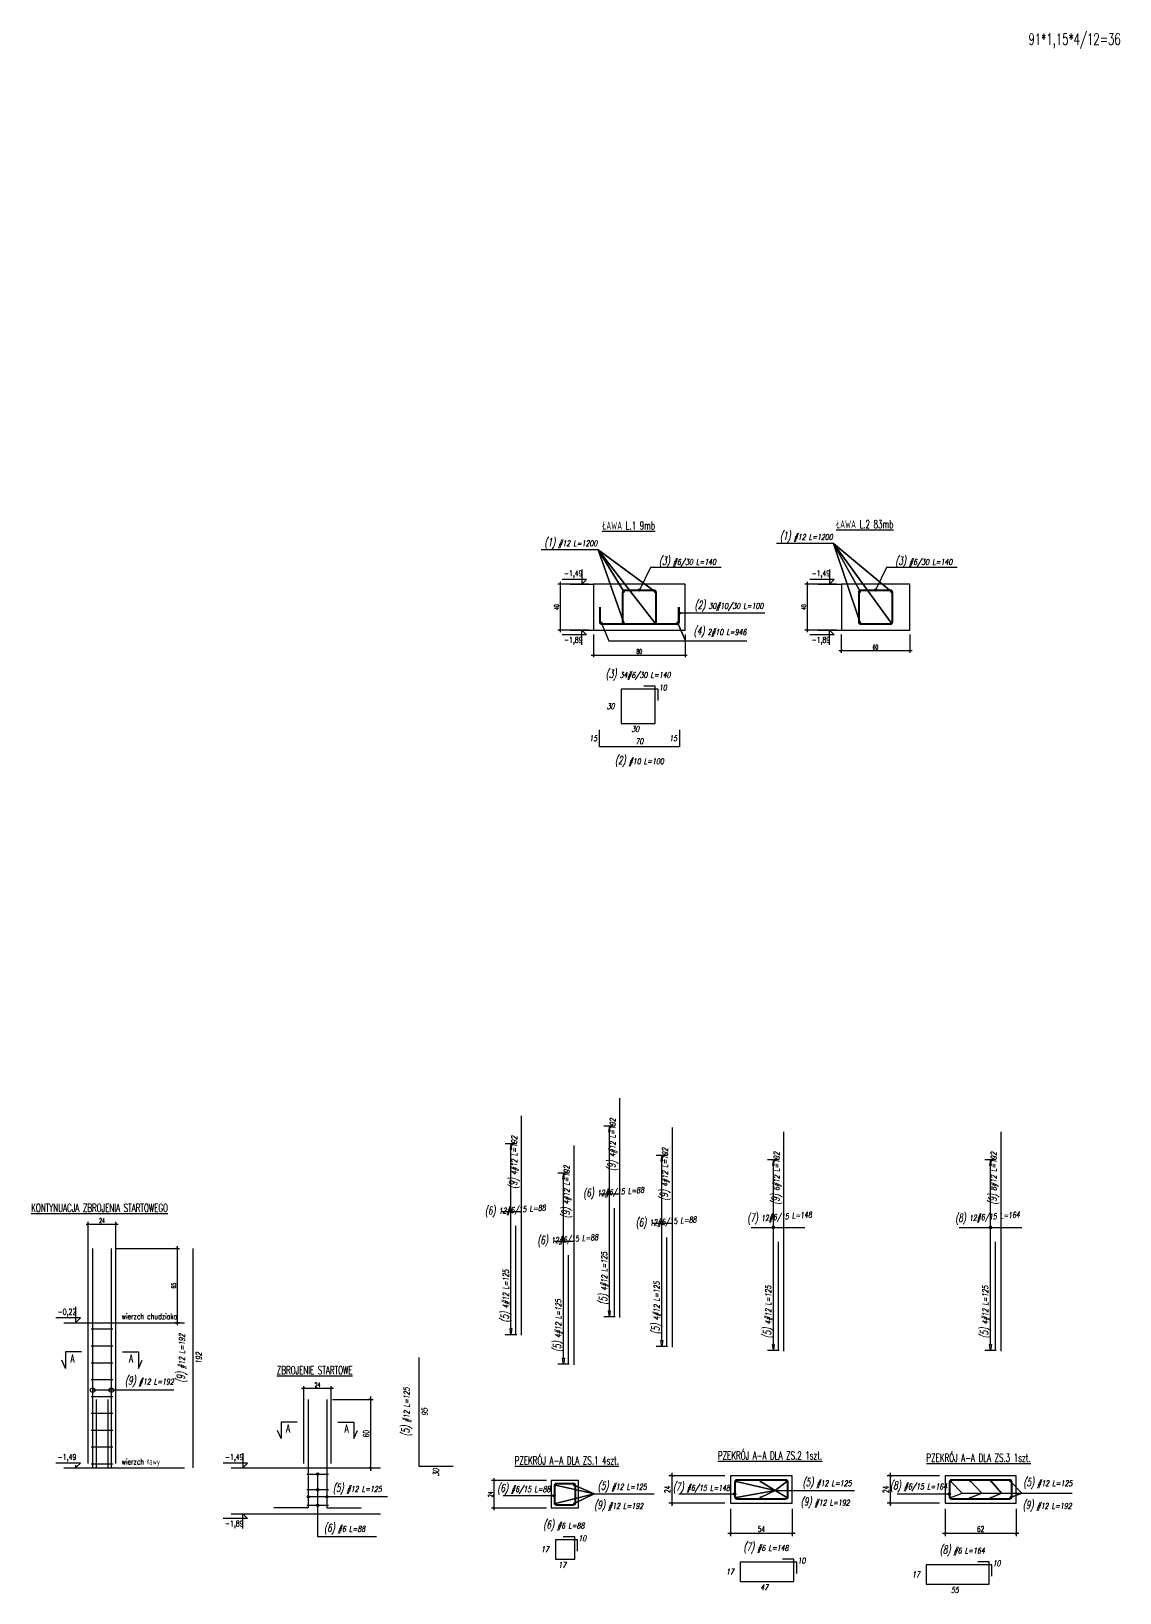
# Model space of a CAD drawing. Header units: millimetres. Extents: x 33705 to 37982, y -57970 to -55130.
# Drawn here: x 33705 to 34658, y -56496 to -55130 of the extents above; entities that cross this region are included whole.
import ezdxf
from ezdxf.enums import TextEntityAlignment as Align

# ---------------------------------------------------------------- set-up
doc = ezdxf.new("R2010")
doc.units = ezdxf.units.MM
doc.header["$LTSCALE"] = 50
doc.layers.get('Defpoints').update_dxf_attribs({"color": 251})
doc.layers.add('__NIEDRUK__', color=54, linetype='Continuous', plot=False)
for name, color, linetype in [('K-CIENKIE', 8, 'Continuous'), ('K-HATCHpręt', 105, 'Continuous'), ('K-ODNOSNIK', 8, 'Continuous'), ('K-SCIANY', 2, 'Continuous'), ('K-TEXT 2.8mm', 101, 'Continuous'), ('K-TEXT 2mm', 254, 'Continuous'), ('K-WYMIARY', 1, 'Continuous'), ('K-ZBROJ_06', 101, 'Continuous'), ('K-ZBROJ_08', 121, 'Continuous'), ('K-ZBROJ_10', 141, 'Continuous'), ('K-ZBROJ_12', 161, 'Continuous'), ('ZBROJA_NIEZLICZAC', 255, 'Continuous'), ('ZBROJA_PRET', 161, 'Continuous'), ('ZBROJA_RZUTPR', 141, 'Continuous'), ('ZBROJA_RZUTPR1', 255, 'Continuous'), ('ZBROJA_ZASIEG', 253, 'Continuous'), ('ZBROJA_ZLICZAC', 125, 'Continuous')]:
    doc.layers.add(name, color=color, linetype=linetype)
doc.styles.add('STYL_ZBROJA', font='romanszb.shx', dxfattribs={"width": 0.65, "oblique": 12})
doc.styles.add('text 2.8mm', font='romans.shx', dxfattribs={"width": 0.65})
doc.styles.add('text 2mm', font='romans.shx', dxfattribs={"width": 0.65})
doc.styles.add('WYM1', font='romanszb.shx', dxfattribs={"width": 0.6})
doc.dimstyles.new('CM100', dxfattribs={"dimscale": 5, "dimtxt": 2, "dimasz": 1, "dimexe": 1, "dimexo": 2, "dimgap": 0.5, "dimtad": 1, "dimrnd": 0.5, "dimdsep": 46, "dimtxsty": 'WYM1', "dimblk": 'OBLIQUE', "dimcen": 0, "dimdle": 1, "dimclrd": 253, "dimclre": 251, "dimclrt": 30, "dimadec": 0, "dimazin": 0, "dimtfac": 1, "dimtix": 1, "dimtmove": 0, "dimatfit": 0, "dimfxl": 1, "dimtfillclr": 256, "dimtolj": 1, "dimarcsym": 0})

# ---------------------------------------------------------------- blocks, each defined once
blk = doc.blocks.new('A$C392df230')
h = blk.add_hatch()
h.set_pattern_fill('ANGLE', color=256, scale=0.025)
h.set_pattern_definition([(360, (-2880.4701, 5517.13781), (-5e-64, 0.174625), [0.127, -0.047625]), (90, (-2880.4701, 5517.13781), (-0.174625, 1e-17), [0.127, -0.047625])])
h.paths.add_polyline_path([(0.5, 0, 1), (-0.5, 0, 1)])
blk.add_circle((0, 0), 0.5)
blk = doc.blocks.new('_ArchTick')
at = {"color": 0, "linetype": 'ByBlock', "const_width": 0.15}
blk.add_lwpolyline([(-0.5, -0.5), (0.5, 0.5)], dxfattribs=at)
blk = doc.blocks.new('*D74')
at = {"layer": 'Defpoints', "color": 0, "transparency": 16777216}
for p in [(34197.6, -55653.7), (34277.6, -55653.7), (34277.6, -55675.6)]:
    blk.add_point(p, dxfattribs=at)
at = {"layer": 'K-WYMIARY', "color": 251, "lineweight": -2, "transparency": 16777216}
for p, q in [((34197.6, -55657.7), (34197.6, -55677.6)), ((34277.6, -55657.7), (34277.6, -55677.6))]:
    blk.add_line(p, q, dxfattribs=at)
at = {"layer": 'K-WYMIARY', "color": 253, "lineweight": -2, "transparency": 16777216}
blk.add_line((34195.6, -55675.6), (34279.6, -55675.6), dxfattribs=at)
at = {"layer": 'K-WYMIARY', "color": 253, "lineweight": -2, "transparency": 16777216, "xscale": 2, "yscale": 2, "zscale": 2, "rotation": 180}
blk.add_blockref('_ArchTick', (34197.6, -55675.6), dxfattribs=at)
at = {"layer": 'K-WYMIARY', "color": 253, "lineweight": -2, "transparency": 16777216, "xscale": 2, "yscale": 2, "zscale": 2}
blk.add_blockref('_ArchTick', (34277.6, -55675.6), dxfattribs=at)
at = {"layer": 'K-WYMIARY', "color": 30, "transparency": 16777216, "insert": (34237.6, -55672.6), "char_height": 4, "attachment_point": 5, "style": 'WYM1'}
blk.add_mtext('\\A1;80', dxfattribs=at)
blk = doc.blocks.new('*D75')
at = {"layer": 'Defpoints', "color": 0, "transparency": 16777216}
for p in [(34197.6, -55613.7), (34168.2, -55653.7), (34197.6, -55653.7)]:
    blk.add_point(p, dxfattribs=at)
at = {"layer": 'K-WYMIARY', "color": 251, "lineweight": -2, "transparency": 16777216}
for p, q in [((34193.6, -55613.7), (34166.2, -55613.7)), ((34193.6, -55653.7), (34166.2, -55653.7))]:
    blk.add_line(p, q, dxfattribs=at)
at = {"layer": 'K-WYMIARY', "color": 253, "lineweight": -2, "transparency": 16777216}
blk.add_line((34168.2, -55611.7), (34168.2, -55655.7), dxfattribs=at)
at = {"layer": 'K-WYMIARY', "color": 253, "lineweight": -2, "transparency": 16777216, "xscale": 2, "yscale": 2, "zscale": 2}
for p, rotation in [((34168.2, -55613.7), 90), ((34168.2, -55653.7), 270)]:
    blk.add_blockref('_ArchTick', p, dxfattribs=dict(at, rotation=rotation))
at = {"layer": 'K-WYMIARY', "color": 30, "transparency": 16777216, "insert": (34165.2, -55633.7), "char_height": 4, "attachment_point": 5, "rotation": 90, "style": 'WYM1'}
blk.add_mtext('\\A1;40', dxfattribs=at)
blk = doc.blocks.new('*D76')
at = {"layer": 'Defpoints', "color": 0, "transparency": 16777216}
for p in [(34414.4, -55653.7), (34474.4, -55653.7), (34474.4, -55671.7)]:
    blk.add_point(p, dxfattribs=at)
at = {"layer": 'K-WYMIARY', "color": 251, "lineweight": -2, "transparency": 16777216}
for p, q in [((34414.4, -55657.7), (34414.4, -55673.7)), ((34474.4, -55657.7), (34474.4, -55673.7))]:
    blk.add_line(p, q, dxfattribs=at)
at = {"layer": 'K-WYMIARY', "color": 253, "lineweight": -2, "transparency": 16777216}
blk.add_line((34412.4, -55671.7), (34476.4, -55671.7), dxfattribs=at)
at = {"layer": 'K-WYMIARY', "color": 253, "lineweight": -2, "transparency": 16777216, "xscale": 2, "yscale": 2, "zscale": 2, "rotation": 180}
blk.add_blockref('_ArchTick', (34414.4, -55671.7), dxfattribs=at)
at = {"layer": 'K-WYMIARY', "color": 253, "lineweight": -2, "transparency": 16777216, "xscale": 2, "yscale": 2, "zscale": 2}
blk.add_blockref('_ArchTick', (34474.4, -55671.7), dxfattribs=at)
at = {"layer": 'K-WYMIARY', "color": 30, "transparency": 16777216, "insert": (34444.4, -55668.7), "char_height": 4, "attachment_point": 5, "style": 'WYM1'}
blk.add_mtext('\\A1;60', dxfattribs=at)
blk = doc.blocks.new('*D77')
at = {"layer": 'Defpoints', "color": 0, "transparency": 16777216}
for p in [(34414.4, -55613.7), (34384.5, -55653.7), (34414.4, -55653.7)]:
    blk.add_point(p, dxfattribs=at)
at = {"layer": 'K-WYMIARY', "color": 251, "lineweight": -2, "transparency": 16777216}
for p, q in [((34410.4, -55613.7), (34382.5, -55613.7)), ((34410.4, -55653.7), (34382.5, -55653.7))]:
    blk.add_line(p, q, dxfattribs=at)
at = {"layer": 'K-WYMIARY', "color": 253, "lineweight": -2, "transparency": 16777216}
blk.add_line((34384.5, -55611.7), (34384.5, -55655.7), dxfattribs=at)
at = {"layer": 'K-WYMIARY', "color": 253, "lineweight": -2, "transparency": 16777216, "xscale": 2, "yscale": 2, "zscale": 2}
for p, rotation in [((34384.5, -55613.7), 90), ((34384.5, -55653.7), 270)]:
    blk.add_blockref('_ArchTick', p, dxfattribs=dict(at, rotation=rotation))
at = {"layer": 'K-WYMIARY', "color": 30, "transparency": 16777216, "insert": (34381.5, -55633.7), "char_height": 4, "attachment_point": 5, "rotation": 90, "style": 'WYM1'}
blk.add_mtext('\\A1;40', dxfattribs=at)
blk = doc.blocks.new('*D79')
at = {"layer": 'Defpoints', "color": 0, "transparency": 16777216}
for p in [(34317.5, -56417.4), (34371.5, -56417.4), (34317.5, -56443.9)]:
    blk.add_point(p, dxfattribs=at)
at = {"layer": 'K-WYMIARY', "color": 251, "lineweight": -2, "transparency": 16777216}
for p, q in [((34317.5, -56422.4), (34317.5, -56446.4)), ((34371.5, -56422.4), (34371.5, -56446.4))]:
    blk.add_line(p, q, dxfattribs=at)
at = {"layer": 'K-WYMIARY', "color": 253, "lineweight": -2, "transparency": 16777216}
blk.add_line((34374, -56443.9), (34315, -56443.9), dxfattribs=at)
at = {"layer": 'K-WYMIARY', "color": 253, "lineweight": -2, "transparency": 16777216, "xscale": 2.5, "yscale": 2.5, "zscale": 2.5, "rotation": 180}
blk.add_blockref('_ArchTick', (34317.5, -56443.9), dxfattribs=at)
at = {"layer": 'K-WYMIARY', "color": 253, "lineweight": -2, "transparency": 16777216, "xscale": 2.5, "yscale": 2.5, "zscale": 2.5}
blk.add_blockref('_ArchTick', (34371.5, -56443.9), dxfattribs=at)
at = {"layer": 'K-WYMIARY', "color": 30, "transparency": 16777216, "insert": (34344.5, -56440.1), "char_height": 5, "attachment_point": 5, "style": 'WYM1'}
blk.add_mtext('\\A1;54', dxfattribs=at)
blk = doc.blocks.new('*D80')
at = {"layer": 'Defpoints', "color": 0, "transparency": 16777216}
for p in [(34317.5, -56393.4), (34266, -56417.4), (34317.5, -56417.4)]:
    blk.add_point(p, dxfattribs=at)
at = {"layer": 'K-WYMIARY', "color": 251, "lineweight": -2, "transparency": 16777216}
for p, q in [((34312.5, -56393.4), (34263.5, -56393.4)), ((34312.5, -56417.4), (34263.5, -56417.4))]:
    blk.add_line(p, q, dxfattribs=at)
at = {"layer": 'K-WYMIARY', "color": 253, "lineweight": -2, "transparency": 16777216}
blk.add_line((34266, -56390.9), (34266, -56419.9), dxfattribs=at)
at = {"layer": 'K-WYMIARY', "color": 253, "lineweight": -2, "transparency": 16777216, "xscale": 2.5, "yscale": 2.5, "zscale": 2.5}
for p, rotation in [((34266, -56393.4), 90), ((34266, -56417.4), 270)]:
    blk.add_blockref('_ArchTick', p, dxfattribs=dict(at, rotation=rotation))
at = {"layer": 'K-WYMIARY', "color": 30, "transparency": 16777216, "insert": (34262.2, -56405.4), "char_height": 5, "attachment_point": 5, "rotation": 90, "style": 'WYM1'}
blk.add_mtext('\\A1;24', dxfattribs=at)
blk = doc.blocks.new('*D81')
at = {"layer": 'Defpoints', "color": 0, "transparency": 16777216}
for p in [(33964.1, -56326.7), (34002.2, -56386.7), (34011, -56386.7)]:
    blk.add_point(p, dxfattribs=at)
at = {"layer": 'K-WYMIARY', "color": 251, "lineweight": -2, "transparency": 16777216}
for p, q in [((33969.1, -56326.7), (34004.7, -56326.7)), ((34006, -56386.7), (33999.7, -56386.7))]:
    blk.add_line(p, q, dxfattribs=at)
at = {"layer": 'K-WYMIARY', "color": 253, "lineweight": -2, "transparency": 16777216}
blk.add_line((34002.2, -56324.2), (34002.2, -56389.2), dxfattribs=at)
at = {"layer": 'K-WYMIARY', "color": 253, "lineweight": -2, "transparency": 16777216, "xscale": 2.5, "yscale": 2.5, "zscale": 2.5}
for p, rotation in [((34002.2, -56326.7), 90), ((34002.2, -56386.7), 270)]:
    blk.add_blockref('_ArchTick', p, dxfattribs=dict(at, rotation=rotation))
at = {"layer": 'K-WYMIARY', "color": 30, "transparency": 16777216, "insert": (33998.5, -56356.7), "char_height": 5, "attachment_point": 5, "rotation": 90, "style": 'WYM1'}
blk.add_mtext('\\A1;60', dxfattribs=at)
blk = doc.blocks.new('*D82')
at = {"layer": 'Defpoints', "color": 0, "transparency": 16777216}
for p in [(33967.9, -56317), (33943.9, -56386.7), (33967.9, -56386.7)]:
    blk.add_point(p, dxfattribs=at)
at = {"layer": 'K-WYMIARY', "color": 253, "lineweight": -2, "transparency": 16777216}
blk.add_line((33941.9, -56317), (33969.9, -56317), dxfattribs=at)
at = {"layer": 'K-WYMIARY', "color": 251, "lineweight": -2, "transparency": 16777216}
for p, q in [((33943.9, -56382.7), (33943.9, -56315)), ((33967.9, -56382.7), (33967.9, -56315))]:
    blk.add_line(p, q, dxfattribs=at)
at = {"layer": 'K-WYMIARY', "color": 253, "lineweight": -2, "transparency": 16777216, "xscale": 2, "yscale": 2, "zscale": 2, "rotation": 180}
blk.add_blockref('_ArchTick', (33943.9, -56317), dxfattribs=at)
at = {"layer": 'K-WYMIARY', "color": 253, "lineweight": -2, "transparency": 16777216, "xscale": 2, "yscale": 2, "zscale": 2}
blk.add_blockref('_ArchTick', (33967.9, -56317), dxfattribs=at)
at = {"layer": 'K-WYMIARY', "color": 30, "transparency": 16777216, "insert": (33955.9, -56314), "char_height": 4, "attachment_point": 5, "style": 'WYM1'}
blk.add_mtext('\\A1;24', dxfattribs=at)
blk = doc.blocks.new('*D83')
at = {"layer": 'Defpoints', "color": 0, "transparency": 16777216}
for p in [(34505.4, -56417.4), (34567.4, -56417.4), (34505.4, -56443.9)]:
    blk.add_point(p, dxfattribs=at)
at = {"layer": 'K-WYMIARY', "color": 251, "lineweight": -2, "transparency": 16777216}
for p, q in [((34505.4, -56422.4), (34505.4, -56446.4)), ((34567.4, -56422.4), (34567.4, -56446.4))]:
    blk.add_line(p, q, dxfattribs=at)
at = {"layer": 'K-WYMIARY', "color": 253, "lineweight": -2, "transparency": 16777216}
blk.add_line((34569.9, -56443.9), (34502.9, -56443.9), dxfattribs=at)
at = {"layer": 'K-WYMIARY', "color": 253, "lineweight": -2, "transparency": 16777216, "xscale": 2.5, "yscale": 2.5, "zscale": 2.5, "rotation": 180}
blk.add_blockref('_ArchTick', (34505.4, -56443.9), dxfattribs=at)
at = {"layer": 'K-WYMIARY', "color": 253, "lineweight": -2, "transparency": 16777216, "xscale": 2.5, "yscale": 2.5, "zscale": 2.5}
blk.add_blockref('_ArchTick', (34567.4, -56443.9), dxfattribs=at)
at = {"layer": 'K-WYMIARY', "color": 30, "transparency": 16777216, "insert": (34536.4, -56440.1), "char_height": 5, "attachment_point": 5, "style": 'WYM1'}
blk.add_mtext('\\A1;62', dxfattribs=at)
blk = doc.blocks.new('*D84')
at = {"layer": 'Defpoints', "color": 0, "transparency": 16777216}
for p in [(34505.4, -56393.4), (34457.2, -56417.4), (34505.4, -56417.4)]:
    blk.add_point(p, dxfattribs=at)
at = {"layer": 'K-WYMIARY', "color": 251, "lineweight": -2, "transparency": 16777216}
for p, q in [((34500.4, -56393.4), (34454.7, -56393.4)), ((34500.4, -56417.4), (34454.7, -56417.4))]:
    blk.add_line(p, q, dxfattribs=at)
at = {"layer": 'K-WYMIARY', "color": 253, "lineweight": -2, "transparency": 16777216}
blk.add_line((34457.2, -56390.9), (34457.2, -56419.9), dxfattribs=at)
at = {"layer": 'K-WYMIARY', "color": 253, "lineweight": -2, "transparency": 16777216, "xscale": 2.5, "yscale": 2.5, "zscale": 2.5}
for p, rotation in [((34457.2, -56393.4), 90), ((34457.2, -56417.4), 270)]:
    blk.add_blockref('_ArchTick', p, dxfattribs=dict(at, rotation=rotation))
at = {"layer": 'K-WYMIARY', "color": 30, "transparency": 16777216, "insert": (34453.4, -56405.4), "char_height": 5, "attachment_point": 5, "rotation": 90, "style": 'WYM1'}
blk.add_mtext('\\A1;24', dxfattribs=at)
blk = doc.blocks.new('*D85')
at = {"layer": 'Defpoints', "color": 0, "transparency": 16777216}
for p in [(34160.4, -56397.7), (34110.3, -56421.7), (34160.4, -56421.7)]:
    blk.add_point(p, dxfattribs=at)
at = {"layer": 'K-WYMIARY', "color": 253, "lineweight": -2, "transparency": 16777216}
blk.add_line((34110.3, -56395.7), (34110.3, -56423.7), dxfattribs=at)
at = {"layer": 'K-WYMIARY', "color": 251, "lineweight": -2, "transparency": 16777216}
for p, q in [((34156.4, -56397.7), (34108.3, -56397.7)), ((34156.4, -56421.7), (34108.3, -56421.7))]:
    blk.add_line(p, q, dxfattribs=at)
at = {"layer": 'K-WYMIARY', "color": 253, "lineweight": -2, "transparency": 16777216, "xscale": 2, "yscale": 2, "zscale": 2}
for p, rotation in [((34110.3, -56397.7), 90), ((34110.3, -56421.7), 270)]:
    blk.add_blockref('_ArchTick', p, dxfattribs=dict(at, rotation=rotation))
at = {"layer": 'K-WYMIARY', "color": 30, "transparency": 16777216, "insert": (34107.3, -56409.7), "char_height": 4, "attachment_point": 5, "rotation": 90, "style": 'WYM1'}
blk.add_mtext('\\A1;24', dxfattribs=at)
blk = doc.blocks.new('*D88')
at = {"layer": 'Defpoints', "color": 0, "transparency": 16777216}
for p in [(33779.3, -56173.3), (33755.3, -56386.7), (33779.3, -56386.7)]:
    blk.add_point(p, dxfattribs=at)
at = {"layer": 'K-WYMIARY', "color": 253, "lineweight": -2, "transparency": 16777216}
blk.add_line((33753.3, -56173.3), (33781.3, -56173.3), dxfattribs=at)
at = {"layer": 'K-WYMIARY', "color": 251, "lineweight": -2, "transparency": 16777216}
for p, q in [((33755.3, -56382.7), (33755.3, -56171.3)), ((33779.3, -56382.7), (33779.3, -56171.3))]:
    blk.add_line(p, q, dxfattribs=at)
at = {"layer": 'K-WYMIARY', "color": 253, "lineweight": -2, "transparency": 16777216, "xscale": 2, "yscale": 2, "zscale": 2, "rotation": 180}
blk.add_blockref('_ArchTick', (33755.3, -56173.3), dxfattribs=at)
at = {"layer": 'K-WYMIARY', "color": 253, "lineweight": -2, "transparency": 16777216, "xscale": 2, "yscale": 2, "zscale": 2}
blk.add_blockref('_ArchTick', (33779.3, -56173.3), dxfattribs=at)
at = {"layer": 'K-WYMIARY', "color": 30, "transparency": 16777216, "insert": (33767.3, -56170.3), "char_height": 4, "attachment_point": 5, "style": 'WYM1'}
blk.add_mtext('\\A1;24', dxfattribs=at)
blk = doc.blocks.new('*D91')
at = {"layer": 'Defpoints', "color": 0, "transparency": 16777216}
for p in [(33775.4, -56194.7), (33833, -56259.7), (33839.5, -56259.7)]:
    blk.add_point(p, dxfattribs=at)
at = {"layer": 'K-WYMIARY', "color": 251, "lineweight": -2, "transparency": 16777216}
for p, q in [((33779.4, -56194.7), (33835, -56194.7)), ((33835.5, -56259.7), (33831, -56259.7))]:
    blk.add_line(p, q, dxfattribs=at)
at = {"layer": 'K-WYMIARY', "color": 253, "lineweight": -2, "transparency": 16777216}
blk.add_line((33833, -56192.7), (33833, -56261.7), dxfattribs=at)
at = {"layer": 'K-WYMIARY', "color": 253, "lineweight": -2, "transparency": 16777216, "xscale": 2, "yscale": 2, "zscale": 2}
for p, rotation in [((33833, -56194.7), 90), ((33833, -56259.7), 270)]:
    blk.add_blockref('_ArchTick', p, dxfattribs=dict(at, rotation=rotation))
at = {"layer": 'K-WYMIARY', "color": 30, "transparency": 16777216, "insert": (33830, -56227.2), "char_height": 4, "attachment_point": 5, "rotation": 90, "style": 'WYM1'}
blk.add_mtext('\\A1;65', dxfattribs=at)

msp = doc.modelspace()

# ---------------------------------------------------------------- linework, layer by layer
at = {"layer": '__NIEDRUK__'}
for points in [[(34224.645, -55648.122), (34250.645, -55648.122, 0.41421356), (34252.045, -55646.722), (34252.045, -55620.722, 0.41421356), (34250.645, -55619.322), (34224.645, -55619.322, 0.41421356), (34223.245, -55620.722), (34223.245, -55646.722, 0.41421356)], [(34431.446, -55648.122), (34457.446, -55648.122, 0.41421356), (34458.846, -55646.722), (34458.846, -55620.722, 0.41421356), (34457.446, -55619.322), (34431.446, -55619.322, 0.41421356), (34430.046, -55620.722), (34430.046, -55646.722, 0.41421356)], [(34164.935, -56418.56), (34179.935, -56418.56, 0.41421356), (34181.335, -56417.16), (34181.335, -56402.16, 0.41421356), (34179.935, -56400.76), (34164.935, -56400.76, 0.41421356), (34163.535, -56402.16), (34163.535, -56417.16, 0.41421356)], [(34322.954, -56413.344), (34365.954, -56413.344, 0.41421356), (34367.354, -56411.944), (34367.354, -56398.944, 0.41421356), (34365.954, -56397.544), (34322.954, -56397.544, 0.41421356), (34321.554, -56398.944), (34321.554, -56411.944, 0.41421356)], [(34510.857, -56413.344), (34561.857, -56413.344, 0.41421356), (34563.257, -56411.944), (34563.257, -56398.944, 0.41421356), (34561.857, -56397.544), (34510.857, -56397.544, 0.41421356), (34509.457, -56398.944), (34509.457, -56411.944, 0.41421356)]]:
    msp.add_lwpolyline(points, format="xyb", close=True, dxfattribs=at)
msp.add_lwpolyline([(34203.445, -55633.722), (34203.445, -55646.722, 0.41421356), (34204.645, -55647.922), (34270.645, -55647.922, 0.41421356), (34271.845, -55646.722), (34271.845, -55633.722)], format="xyb", dxfattribs=at)
at = {"layer": 'K-CIENKIE'}
msp.add_lwpolyline([(33830.194, -56318.603), (33759.082, -56318.603)], dxfattribs=at)
msp.add_lwpolyline([(34160.435, -56421.66), (34184.435, -56421.66), (34184.435, -56397.66), (34160.435, -56397.66)], close=True, dxfattribs=at)
for centre in [(33759.082, -56318.603), (33775.424, -56318.603)]:
    msp.add_circle(centre, 2, dxfattribs=at)
at = {"layer": 'K-HATCHpręt'}
for points in [[(33762.082, -56326.657), (33762.082, -56386.657)], [(33772.424, -56326.657), (33772.424, -56386.657)]]:
    msp.add_lwpolyline(points, dxfattribs=at)
at = {"layer": 'K-ODNOSNIK'}
for points in [[(34201.507, -55583.589), (34251.282, -55647.359), (34201.507, -55583.589), (34224.009, -55647.359), (34201.507, -55583.589), (34251.282, -55620.086), (34201.507, -55583.589), (34224.009, -55620.086), (34201.507, -55583.589), (34151.649, -55583.589)], [(34407.64, -55577.937), (34458.083, -55647.359), (34407.64, -55577.937), (34430.81, -55647.359), (34407.64, -55577.937), (34458.083, -55620.086), (34407.64, -55577.937), (34430.81, -55620.086), (34407.64, -55577.937), (34357.782, -55577.937)], [(34309.168, -55598.925), (34247.287, -55598.925), (34237.645, -55618.722)], [(34515.969, -55598.925), (34454.088, -55598.925), (34444.446, -55618.722)], [(34347.472, -55638.955), (34272.645, -55638.955)], [(34204.203, -55647.279), (34211.037, -55663.03), (34277.922, -55663.03), (34271.088, -55647.279), (34277.922, -55663.03), (34331.624, -55663.03)], [(33955.944, -56391.997), (33955.944, -56446.722), (34007.42, -56446.722)], [(34198.137, -56409.293), (34180.606, -56401.6), (34198.137, -56409.293), (34164.264, -56401.6), (34198.137, -56409.293), (34180.606, -56417.719), (34198.137, -56409.293), (34164.264, -56417.719), (34198.137, -56409.293), (34250.598, -56409.293)], [(34320.954, -56409.43), (34272.179, -56409.43)], [(34356.659, -56406.476), (34343.788, -56398.384), (34356.659, -56406.476), (34343.788, -56412.504), (34356.659, -56406.476), (34366.625, -56398.384), (34356.659, -56406.476), (34322.283, -56398.384), (34356.659, -56406.476), (34366.625, -56412.504), (34356.659, -56406.476), (34322.283, -56412.504), (34356.659, -56406.476), (34425.917, -56406.476)], [(34508.857, -56409.43), (34463.388, -56409.43)], [(34510.186, -56398.384), (34520.219, -56408.663), (34537.481, -56408.663), (34527.3, -56398.044), (34537.481, -56408.663), (34554.595, -56408.663), (34545.414, -56398.044), (34554.595, -56408.663), (34572.561, -56408.663), (34562.528, -56398.384), (34572.561, -56408.663), (34595.45, -56408.663)], [(34510.186, -56412.504), (34520.219, -56408.663), (34537.481, -56408.663), (34527.3, -56412.844), (34537.481, -56408.663), (34554.595, -56408.663), (34545.414, -56412.844), (34554.595, -56408.663), (34572.561, -56408.663), (34562.528, -56412.504), (34572.561, -56408.663), (34616.541, -56408.663)], [(34017.263, -56411.885), (33947.773, -56411.885)], [(34162.935, -56410.948), (34118.467, -56410.948)]]:
    msp.add_lwpolyline(points, dxfattribs=at)
for centre in [(34237.645, -55618.722), (34444.446, -55618.722), (34272.645, -55638.955), (33955.944, -56391.997), (33955.944, -56405.611), (34162.935, -56410.948), (34320.954, -56409.43), (34508.857, -56409.43), (33947.773, -56411.885), (33955.944, -56419.359), (33964.115, -56411.885)]:
    msp.add_circle(centre, 1, dxfattribs=at)
at = {"layer": 'K-SCIANY'}
for points in [[(34197.645, -55653.722), (34277.645, -55653.722), (34277.645, -55613.722), (34197.645, -55613.722)], [(34414.446, -55653.722), (34474.446, -55653.722), (34474.446, -55613.722), (34414.446, -55613.722)], [(34317.454, -56417.444), (34371.454, -56417.444), (34371.454, -56393.444), (34317.454, -56393.444)], [(34505.357, -56417.444), (34567.357, -56417.444), (34567.357, -56393.444), (34505.357, -56393.444)]]:
    msp.add_lwpolyline(points, close=True, dxfattribs=at)
for points in [[(33900.907, -56386.657), (34010.981, -56386.657)], [(33900.907, -56426.657), (34010.981, -56426.657)]]:
    msp.add_lwpolyline(points, dxfattribs=at)
at = {"layer": 'K-TEXT 2.8mm'}
for points in [[(33749.414, -56285.181), (33735.389, -56285.181), (33735.389, -56299.691), (33732.191, -56292.477)], [(33785.091, -56285.181), (33799.116, -56285.181), (33799.116, -56299.691), (33802.315, -56292.477)], [(33938.105, -56346.51), (33924.081, -56346.51), (33924.081, -56361.02), (33920.882, -56353.806)], [(33973.783, -56346.51), (33987.807, -56346.51), (33987.807, -56361.02), (33991.006, -56353.806)]]:
    msp.add_lwpolyline(points, dxfattribs=at)
at = {"layer": 'K-TEXT 2mm', "lineweight": -2}
for points in [[(34187.299, -55600.638), (34187.299, -55613.722), (34191.492, -55609.529), (34170.147, -55609.529)], [(34404.1, -55600.638), (34404.1, -55613.722), (34408.293, -55609.529), (34386.948, -55609.529)], [(34187.299, -55666.806), (34187.299, -55653.722), (34191.492, -55657.915), (34170.147, -55657.915)], [(34404.1, -55666.806), (34404.1, -55653.722), (34408.293, -55657.915), (34386.948, -55657.915)], [(33744.156, -56245.583), (33744.156, -56259.657), (33748.349, -56255.464), (33727.005, -56255.464)], [(33744.156, -56384.305), (33744.156, -56386.657), (33748.349, -56382.464), (33727.005, -56382.464)], [(33890.56, -56373.572), (33890.56, -56386.657), (33894.753, -56382.464), (33873.408, -56382.464)], [(33890.56, -56439.741), (33890.56, -56426.657), (33894.753, -56430.85), (33873.408, -56430.85)]]:
    msp.add_lwpolyline(points, dxfattribs=at)
at = {"layer": 'K-TEXT 2mm'}
for points in [[(34176.952, -55613.722), (34197.645, -55613.722)], [(34393.753, -55613.722), (34414.446, -55613.722)], [(34176.952, -55653.722), (34197.645, -55653.722)], [(34393.753, -55653.722), (34414.446, -55653.722)], [(33733.81, -56259.657), (33839.511, -56259.657)], [(33733.81, -56386.657), (33839.511, -56386.657)], [(33880.213, -56386.657), (33900.907, -56386.657)], [(33880.213, -56426.657), (33900.907, -56426.657)]]:
    msp.add_lwpolyline(points, dxfattribs=at)
at = {"layer": 'K-ZBROJ_06'}
for points in [[(34224.645, -55648.722), (34250.645, -55648.722, 0.41421356), (34252.645, -55646.722), (34252.645, -55620.722, 0.41421356), (34250.645, -55618.722), (34224.645, -55618.722, 0.41421356), (34222.645, -55620.722), (34222.645, -55646.722, 0.41421356)], [(34431.446, -55648.722), (34457.446, -55648.722, 0.41421356), (34459.446, -55646.722), (34459.446, -55620.722, 0.41421356), (34457.446, -55618.722), (34431.446, -55618.722, 0.41421356), (34429.446, -55620.722), (34429.446, -55646.722, 0.41421356)], [(34164.935, -56419.16), (34179.935, -56419.16, 0.41421356), (34181.935, -56417.16), (34181.935, -56402.16, 0.41421356), (34179.935, -56400.16), (34164.935, -56400.16, 0.41421356), (34162.935, -56402.16), (34162.935, -56417.16, 0.41421356)], [(34322.954, -56413.944), (34365.954, -56413.944, 0.41421356), (34367.954, -56411.944), (34367.954, -56398.944, 0.41421356), (34365.954, -56396.944), (34322.954, -56396.944, 0.41421356), (34320.954, -56398.944), (34320.954, -56411.944, 0.41421356)], [(34510.857, -56413.944), (34561.857, -56413.944, 0.41421356), (34563.857, -56411.944), (34563.857, -56398.944, 0.41421356), (34561.857, -56396.944), (34510.857, -56396.944, 0.41421356), (34508.857, -56398.944), (34508.857, -56411.944, 0.41421356)]]:
    msp.add_lwpolyline(points, format="xyb", close=True, dxfattribs=at)
for points in [[(33757.753, -56265.091), (33776.753, -56265.091)], [(33757.753, -56279.824), (33776.753, -56279.824)], [(33757.753, -56294.557), (33776.753, -56294.557)], [(33757.753, -56309.29), (33776.753, -56309.29)], [(33757.753, -56324.022), (33776.753, -56324.022)], [(33757.753, -56338.755), (33776.753, -56338.755)], [(33757.753, -56353.488), (33776.753, -56353.488)], [(33757.753, -56368.221), (33776.753, -56368.221)], [(33757.753, -56382.953), (33776.753, -56382.953)], [(33946.444, -56391.997), (33965.444, -56391.997)], [(33946.444, -56405.611), (33965.444, -56405.611)], [(33946.444, -56419.224), (33965.444, -56419.224)]]:
    msp.add_lwpolyline(points, dxfattribs=at)
at = {"layer": 'K-ZBROJ_08'}
msp.add_lwpolyline([(34202.645, -55633.722), (34202.645, -55646.722, 0.41421356), (34204.645, -55648.722), (34270.645, -55648.722, 0.41421356), (34272.645, -55646.722), (34272.645, -55633.722)], format="xyb", dxfattribs=at)
at = {"layer": 'K-ZBROJ_12'}
for points in [[(33759.082, -56194.657), (33759.082, -56386.657)], [(33775.424, -56194.657), (33775.424, -56386.657)], [(33947.773, -56326.657), (33947.773, -56421.657), (33917.773, -56421.657)], [(33964.115, -56326.657), (33964.115, -56421.657), (33994.115, -56421.657)]]:
    msp.add_lwpolyline(points, dxfattribs=at)
at = {"layer": 'ZBROJA_PRET'}
for p, q in [((34220.683, -56255.128), (34220.683, -56063.128)), ((34134.556, -56270.625), (34134.556, -56078.625)), ((34266.616, -56280.956), (34266.616, -56088.956)), ((34364.227, -56284.556), (34364.227, -56092.556)), ((34554.272, -56284.556), (34554.272, -56092.556)), ((34180.49, -56296.453), (34180.49, -56104.453)), ((34203.466, -56146.809), (34220.466, -56146.809)), ((34117.339, -56162.306), (34134.339, -56162.306)), ((34215.757, -56254.294), (34215.757, -56159.294)), ((34129.631, -56269.791), (34129.631, -56174.791)), ((34249.399, -56172.637), (34266.399, -56172.637)), ((34335.453, -56176.237), (34382.453, -56176.237)), ((34517.499, -56176.237), (34572.499, -56176.237)), ((34163.273, -56188.134), (34180.273, -56188.134)), ((34261.691, -56280.122), (34261.691, -56185.122)), ((34359.301, -56283.723), (34359.301, -56188.723)), ((34549.347, -56283.723), (34549.347, -56188.723)), ((34175.565, -56295.619), (34175.565, -56200.619))]:
    msp.add_line(p, q, dxfattribs=at)
at = {"layer": 'ZBROJA_RZUTPR'}
for points in [[(34254.103, -55715.358), (34254.103, -55705.358, 0.41421356), (34254.103, -55705.358), (34221.603, -55705.358, 0.41421356), (34221.603, -55705.358), (34221.603, -55735.358, 0.41421356), (34221.603, -55735.358), (34251.603, -55735.358, 0.41421356), (34251.603, -55735.358), (34251.603, -55702.858, 0.41421356), (34251.603, -55702.858), (34241.603, -55702.858)], [(34272.645, -55740.955), (34272.645, -55755.955, -0.41421356), (34272.645, -55755.955), (34202.645, -55755.955, -0.41421356), (34202.645, -55755.955), (34202.645, -55740.955)], [(34044.736, -56290.142), (34044.736, -56385.142, 0.41421356), (34044.736, -56385.142), (34074.736, -56385.142)], [(34183.598, -56459.449), (34183.598, -56449.449, 0.41421356), (34183.598, -56449.449), (34164.098, -56449.449, 0.41421356), (34164.098, -56449.449), (34164.098, -56466.45, 0.41421356), (34164.098, -56466.45), (34181.098, -56466.45, 0.41421356), (34181.098, -56466.45), (34181.098, -56446.949, 0.41421356), (34181.098, -56446.949), (34171.098, -56446.949)], [(34375.504, -56478.978), (34375.504, -56468.978, 0.41421356), (34375.504, -56468.978), (34326.004, -56468.978, 0.41421356), (34326.004, -56468.978), (34326.004, -56485.978, 0.41421356), (34326.004, -56485.978), (34373.004, -56485.978, 0.41421356), (34373.004, -56485.978), (34373.004, -56466.478, 0.41421356), (34373.004, -56466.478), (34363.004, -56466.478)], [(34546.305, -56481.321), (34546.305, -56471.321, 0.41421356), (34546.305, -56471.321), (34488.805, -56471.321, 0.41421356), (34488.805, -56471.321), (34488.805, -56488.321, 0.41421356), (34488.805, -56488.321), (34543.805, -56488.321, 0.41421356), (34543.805, -56488.321), (34543.805, -56468.821, 0.41421356), (34543.805, -56468.821), (34533.805, -56468.821)]]:
    msp.add_lwpolyline(points, format="xyb", dxfattribs=at)
msp.add_lwpolyline([(33847.012, -56386.657), (33847.012, -56194.657)], dxfattribs=at)
at = {"layer": 'ZBROJA_ZASIEG'}
for p, q in [((34206.406, -56087.294), (34216.406, -56087.294)), ((34120.28, -56102.791), (34130.28, -56102.791)), ((34252.34, -56113.122), (34262.34, -56113.122)), ((34349.95, -56116.723), (34359.95, -56116.723)), ((34539.996, -56116.723), (34549.996, -56116.723)), ((34166.214, -56128.619), (34176.214, -56128.619)), ((34206.406, -56254.294), (34216.406, -56254.294)), ((34120.28, -56269.791), (34130.28, -56269.791)), ((34252.34, -56280.122), (34262.34, -56280.122)), ((34349.95, -56283.723), (34359.95, -56283.723)), ((34539.996, -56283.723), (34549.996, -56283.723)), ((34166.214, -56295.619), (34176.214, -56295.619))]:
    msp.add_line(p, q, dxfattribs=at)
for points in [[(34211.406, -56249.294), (34212.181, -56249.294), (34211.406, -56254.294), (34210.631, -56249.294), (34211.406, -56249.294), (34211.406, -56092.294), (34212.181, -56092.294), (34211.406, -56087.294), (34210.631, -56092.294), (34211.406, -56092.294)], [(34125.28, -56264.791), (34126.055, -56264.791), (34125.28, -56269.791), (34124.505, -56264.791), (34125.28, -56264.791), (34125.28, -56107.791), (34126.055, -56107.791), (34125.28, -56102.791), (34124.505, -56107.791), (34125.28, -56107.791)], [(34257.34, -56275.122), (34258.115, -56275.122), (34257.34, -56280.122), (34256.565, -56275.122), (34257.34, -56275.122), (34257.34, -56118.122), (34258.115, -56118.122), (34257.34, -56113.122), (34256.565, -56118.122), (34257.34, -56118.122)], [(34354.95, -56278.723), (34355.725, -56278.723), (34354.95, -56283.723), (34354.175, -56278.723), (34354.95, -56278.723), (34354.95, -56121.723), (34355.725, -56121.723), (34354.95, -56116.723), (34354.175, -56121.723), (34354.95, -56121.723)], [(34544.996, -56278.723), (34545.771, -56278.723), (34544.996, -56283.723), (34544.221, -56278.723), (34544.996, -56278.723), (34544.996, -56121.723), (34545.771, -56121.723), (34544.996, -56116.723), (34544.221, -56121.723), (34544.996, -56121.723)], [(34171.214, -56290.619), (34171.989, -56290.619), (34171.214, -56295.619), (34170.439, -56290.619), (34171.214, -56290.619), (34171.214, -56133.619), (34171.989, -56133.619), (34171.214, -56128.619), (34170.439, -56133.619), (34171.214, -56133.619)]]:
    msp.add_lwpolyline(points, dxfattribs=at)
at = {"layer": 'ZBROJA_ZASIEG', "const_width": 1.575}
for points in [[(34210.619, -56146.809, 1), (34212.194, -56146.809, 1)], [(34124.493, -56162.306, 1), (34126.068, -56162.306, 1)], [(34256.553, -56172.637, 1), (34258.128, -56172.637, 1)], [(34354.163, -56176.237, 1), (34355.738, -56176.237, 1)], [(34544.209, -56176.237, 1), (34545.784, -56176.237, 1)], [(34170.426, -56188.134, 1), (34172.001, -56188.134, 1)]]:
    msp.add_lwpolyline(points, format="xyb", close=True, dxfattribs=at)

# ---------------------------------------------------------------- block references
at = {"layer": 'K-ZBROJ_10'}
msp.add_blockref('A$C392df230', (34204.203, -55647.279), dxfattribs=at)
at = {"layer": 'K-ZBROJ_10', "xscale": -1}
msp.add_blockref('A$C392df230', (34271.088, -55647.279), dxfattribs=at)
at = {"layer": 'K-ZBROJ_12', "xscale": -1, "rotation": 180}
for p in [(34224.009, -55620.086), (34430.81, -55620.086), (34164.264, -56401.6), (34322.283, -56398.384), (34343.788, -56398.384), (34510.186, -56398.384), (34527.3, -56398.044), (34545.414, -56398.044)]:
    msp.add_blockref('A$C392df230', p, dxfattribs=at)
at = {"layer": 'K-ZBROJ_12', "rotation": 180}
for p in [(34251.282, -55620.086), (34458.083, -55620.086), (34180.606, -56401.6), (34366.625, -56398.384), (34562.528, -56398.384)]:
    msp.add_blockref('A$C392df230', p, dxfattribs=at)
at = {"layer": 'K-ZBROJ_12'}
for p in [(34224.009, -55647.359), (34430.81, -55647.359), (34164.264, -56417.719), (34322.283, -56412.504), (34343.788, -56412.504), (34510.186, -56412.504), (34527.3, -56412.844), (34545.414, -56412.844)]:
    msp.add_blockref('A$C392df230', p, dxfattribs=at)
at = {"layer": 'K-ZBROJ_12', "xscale": -1}
for p in [(34251.282, -55647.359), (34458.083, -55647.359), (34180.606, -56417.719), (34366.625, -56412.504), (34562.528, -56412.504)]:
    msp.add_blockref('A$C392df230', p, dxfattribs=at)

# ---------------------------------------------------------------- texts
at = {"layer": 'K-TEXT 2.8mm', "style": 'text 2.8mm', "width": 0.65}
for s, p in [('%%UŁAWA L.1 9mb', (34205.214, -55567.911)), ('%%UŁAWA L.2 83mb', (34409.921, -55566.788)), ('%%UKONTYNUACJA ZBROJENIA STARTOWEGO', (33705.308, -56164.714)), ('%%UZBROJENIE STARTOWE', (33920.349, -56306.708)), ('%%UPZEKRÓJ A-A DLA ZS.1 4szt.', (34128.532, -56385.74)), ('%%UPZEKRÓJ A-A DLA ZS.2 1szt.', (34306.456, -56381.368)), ('%%UPZEKRÓJ A-A DLA ZS.3 1szt.', (34488.927, -56383.369))]:
    msp.add_text(s, height=7, dxfattribs=at).set_placement(p, align=Align.BOTTOM_LEFT)
for p in [(33739.664, -56294.336), (33790.942, -56294.336), (33928.355, -56355.665), (33979.633, -56355.665)]:
    msp.add_text('A', height=7, dxfattribs=at).set_placement(p)
at = {"layer": 'K-TEXT 2mm', "style": 'text 2mm', "width": 0.65}
for s, height, p in [('91*1,15*4/12=36', 10, (34578.239, -55141.86)), ('-1,49', 5, (34171.586, -55606.643)), ('-1,49', 5, (34388.387, -55606.643)), ('-0,22', 5, (33728.444, -56252.578)), ('wierzch chudziaka', 5, (33784.549, -56256.627)), ('-1,49', 5, (33728.444, -56379.578)), ('wierzch ławy', 5, (33784.549, -56383.627)), ('-1,49', 5, (33874.847, -56379.578)), ('-1,89', 5, (33874.847, -56437.783))]:
    msp.add_text(s, height=height, dxfattribs=at).set_placement(p)
at = {"layer": 'K-TEXT 2mm', "lineweight": -2, "style": 'text 2mm', "width": 0.65}
for p in [(34171.586, -55664.849), (34388.387, -55664.849)]:
    msp.add_text('-1,89', height=5, dxfattribs=at).set_placement(p)
at = {"layer": 'ZBROJA_NIEZLICZAC', "char_height": 10, "style": 'STYL_ZBROJA'}
for s, insert, attachment_point in [('\\H7;\\C71;\\H5;\\C256;\\H7;\\C71;(1)\\H5;\\C256; #12 L=1200', (34154.583, -55582.79), 7), ('\\H7;\\C71;\\H5;\\C256;\\H7;\\C71;(1)\\H5;\\C256; #12 L=1200', (34360.715, -55577.138), 7), ('\\H7;\\C71;\\H5;\\C256;\\H7;\\C71;(3)\\H5;\\C256; #6/30 L=140', (34279.799, -55599.027), 8), ('\\H7;\\C71;\\H5;\\C256;\\H7;\\C71;(3)\\H5;\\C256; #6/30 L=140', (34486.6, -55599.027), 8), ('\\H7;\\C71;\\H5;\\C256;\\H7;\\C71;(2)\\H5;\\C256; 30#10/30 L=100', (34286.032, -55637.511), 7), ('\\H7;\\C71;\\H5;\\C256;\\H7;\\C71;(4)\\H5;\\C256; 2#10 L=946', (34285.194, -55660.368), 7), ('\\H7;\\C71;\\H5;\\C256;\\H7;\\C71;(3)\\H5;\\C256; 34#6/30 L=140', (34236.603, -55697.858), 8), ('\\H7;\\C71;\\H5;\\C256;\\H7;\\C71;(2)\\H5;\\C256; #10 L=100', (34237.645, -55773.38), 8), ('\\H7;\\C71;\\H5;\\C256;\\H7;\\C71;(9)\\H5;\\C256; #12 L=192', (33787.388, -56315.972), 7), ('\\H7;\\C71;\\H5;\\C256;\\H7;\\C71;(5)\\H5;\\C256; #12 L=125', (34380.618, -56404.904), 7), ('\\H7;\\C71;\\H5;\\C256;\\H7;\\C71;(5)\\H5;\\C256; #12 L=125', (34573.85, -56404.904), 7), ('\\H7;\\C71;\\H5;\\C256;\\H7;\\C71;(5)\\H5;\\C256; #12 L=125', (33969.396, -56409.953), 7), ('\\H7;\\C71;\\H5;\\C256;\\H7;\\C71;(6)\\H5;\\C256; #6/15 L=88', (34136.55, -56410.046), 8), ('\\H7;\\C71;\\H5;\\C256;\\H7;\\C71;(5)\\H5;\\C256; #12 L=125', (34201.335, -56407.993), 7), ('\\H7;\\C71;\\H5;\\C256;\\H7;\\C71;(7)\\H5;\\C256; #6/15 L=148', (34267.067, -56408.893), 7), ('\\H7;\\C71;\\H5;\\C256;\\H7;\\C71;(8)\\H5;\\C256; #6/15 L=164', (34482.074, -56407.692), 8), ('\\H7;\\C71;\\H5;\\C256;\\H7;\\C71;(9)\\H5;\\C256; #12 L=192', (34198.253, -56424.719), 7), ('\\H7;\\C71;\\H5;\\C256;\\H7;\\C71;(9)\\H5;\\C256; #12 L=192', (34378.986, -56421.878), 7), ('\\H7;\\C71;\\H5;\\C256;\\H7;\\C71;(9)\\H5;\\C256; #12 L=192', (34573.272, -56424.719), 7), ('\\H7;\\C71;\\H5;\\C256;\\H7;\\C71;(6)\\H5;\\C256; #6 L=88', (33961.668, -56444.757), 7), ('\\H7;\\C71;\\H5;\\C256;\\H7;\\C71;(6)\\H5;\\C256; #6 L=88', (34171.598, -56441.949), 8), ('\\H7;\\C71;\\H5;\\C256;\\H7;\\C71;(7)\\H5;\\C256; #6 L=148', (34348.504, -56461.478), 8), ('\\H7;\\C71;\\H5;\\C256;\\H7;\\C71;(8)\\H5;\\C256; #6 L=164', (34520.305, -56463.821), 8)]:
    msp.add_mtext(s, dxfattribs=dict(at, insert=insert, attachment_point=attachment_point))
at = {"layer": 'ZBROJA_NIEZLICZAC', "char_height": 10, "attachment_point": 8, "rotation": 90, "style": 'STYL_ZBROJA'}
for s, insert in [('\\H7;\\C71;\\H5;\\C256;\\H7;\\C71;(9)\\H5;\\C256; #12 L=192', (33842.012, -56290.657)), ('\\H7;\\C71;\\H5;\\C256;\\H7;\\C71;(5)\\H5;\\C256; #12 L=125', (34038.736, -56337.642))]:
    msp.add_mtext(s, dxfattribs=dict(at, insert=insert))
at = {"layer": 'ZBROJA_RZUTPR1', "style": 'STYL_ZBROJA', "oblique": 12, "width": 0.65}
for s, p in [('10', (34261.603, -55704.108)), ('15', (34200.645, -55748.455)), ('15', (34270.645, -55748.455)), ('10', (34191.098, -56448.199)), ('10', (34383.004, -56467.728)), ('10', (34553.805, -56470.071))]:
    msp.add_text(s, height=5, dxfattribs=at).set_placement(p, align=Align.MIDDLE_RIGHT)
for s, p in [('30', (34209.103, -55720.358)), ('17', (34151.598, -56457.949)), ('17', (34313.504, -56477.478)), ('17', (34476.305, -56479.821))]:
    msp.add_text(s, height=5, dxfattribs=at).set_placement(p, align=Align.MIDDLE_LEFT)
for s, p in [('30', (34234.103, -55737.858)), ('17', (34170.098, -56468.949)), ('47', (34347.004, -56488.478)), ('55', (34513.805, -56490.821))]:
    msp.add_text(s, height=5, dxfattribs=at).set_placement(p, align=Align.TOP_CENTER)
msp.add_text('70', height=5, dxfattribs=at).set_placement((34237.645, -55750.955), align=Align.MIDDLE)
for s, p in [('192', (33852.012, -56290.657)), ('95', (34049.736, -56337.642))]:
    msp.add_text(s, height=5, rotation=90, dxfattribs=at).set_placement(p, align=Align.MIDDLE)
msp.add_text('30', height=5, rotation=90, dxfattribs=at).set_placement((34059.736, -56387.142), align=Align.MIDDLE_RIGHT)
at = {"layer": 'ZBROJA_ZLICZAC', "char_height": 10, "attachment_point": 7, "style": 'STYL_ZBROJA'}
for s, insert, rotation in [('\\H7;\\C71;\\H5;\\C256;\\H7;\\C71;(9)\\H5;\\C256; 4#12 L=192', (34219.048, -56126.986), 90), ('\\H7;\\C71;\\H5;\\C256;\\H7;\\C71;(9)\\H5;\\C256; 4#12 L=192', (34132.922, -56142.482), 90), ('\\H7;\\C71;\\H5;\\C256;\\H7;\\C71;(9)\\H5;\\C256; 4#12 L=192', (34264.982, -56152.814), 90), ('\\H7;\\C71;\\H5;\\C256;\\H7;\\C71;(9)\\H5;\\C256; 6#12 L=192', (34362.592, -56156.414), 90), ('\\H7;\\C71;\\H5;\\C256;\\H7;\\C71;(9)\\H5;\\C256; 8#12 L=192', (34552.638, -56156.414), 90), ('\\H7;\\C71;\\H5;\\C256;\\H7;\\C71;(9)\\H5;\\C256; 4#12 L=192', (34178.856, -56168.31), 90), ('\\H7;\\C71;\\H5;\\C256;\\H7;\\C71;(6)\\H5;\\C256; 12#6/15 L=88', (34188.905, -56152.186), 4.269576), ('\\H7;\\C71;\\H5;\\C256;\\H7;\\C71;(6)\\H5;\\C256; 12#6/15 L=88', (34102.778, -56167.683), 4.269576), ('\\H7;\\C71;\\H5;\\C256;\\H7;\\C71;(7)\\H5;\\C256; 12#6/15 L=148', (34332.449, -56173.995), 4.269576), ('\\H7;\\C71;\\H5;\\C256;\\H7;\\C71;(8)\\H5;\\C256; 12#6/15 L=164', (34514.494, -56173.995), 4.269576), ('\\H7;\\C71;\\H5;\\C256;\\H7;\\C71;(6)\\H5;\\C256; 12#6/15 L=88', (34234.838, -56178.014), 4.269576), ('\\H7;\\C71;\\H5;\\C256;\\H7;\\C71;(6)\\H5;\\C256; 12#6/15 L=88', (34148.712, -56193.511), 4.269576), ('\\H7;\\C71;\\H5;\\C256;\\H7;\\C71;(5)\\H5;\\C256; 4#12 L=125', (34211.717, -56243.889), 90), ('\\H7;\\C71;\\H5;\\C256;\\H7;\\C71;(5)\\H5;\\C256; 4#12 L=125', (34125.59, -56259.386), 90), ('\\H7;\\C71;\\H5;\\C256;\\H7;\\C71;(5)\\H5;\\C256; 4#12 L=125', (34257.65, -56269.717), 90), ('\\H7;\\C71;\\H5;\\C256;\\H7;\\C71;(5)\\H5;\\C256; 4#12 L=125', (34171.524, -56285.214), 90), ('\\H7;\\C71;\\H5;\\C256;\\H7;\\C71;(5)\\H5;\\C256; 4#12 L=125', (34355.26, -56273.317), 90), ('\\H7;\\C71;\\H5;\\C256;\\H7;\\C71;(5)\\H5;\\C256; 4#12 L=125', (34545.306, -56273.317), 90)]:
    msp.add_mtext(s, dxfattribs=dict(at, insert=insert, rotation=rotation))

# ---------------------------------------------------------------- dimensions: what is measured, and where the dimension line sits
at = {"layer": 'K-WYMIARY'}
for base, p1, p2, override, picture, middle in [((34168.234, -55653.722), (34197.645, -55613.722), (34197.645, -55653.722), {"dimscale": 2, "dimblk": 'ArchTick'}, '*D75', (34165.234, -55633.722)), ((34384.508, -55653.722), (34414.446, -55613.722), (34414.446, -55653.722), {"dimscale": 2, "dimblk": 'ArchTick'}, '*D77', (34381.508, -55633.722)), ((33833.032, -56259.657), (33775.424, -56194.657), (33839.511, -56259.657), {"dimscale": 2, "dimblk": 'ArchTick'}, '*D91', (33830.032, -56227.157)), ((34002.212, -56386.657), (33964.115, -56326.657), (34010.981, -56386.657), {"dimscale": 2.5, "dimblk": 'ArchTick'}, '*D81', (33998.462, -56356.657)), ((34110.266, -56421.66), (34160.435, -56397.66), (34160.435, -56421.66), {"dimscale": 2, "dimblk": 'ArchTick'}, '*D85', (34107.266, -56409.66)), ((34265.983, -56417.444), (34317.454, -56393.444), (34317.454, -56417.444), {"dimscale": 2.5, "dimblk": 'ArchTick'}, '*D80', (34262.233, -56405.444)), ((34457.192, -56417.444), (34505.357, -56393.444), (34505.357, -56417.444), {"dimscale": 2.5, "dimblk": 'ArchTick'}, '*D84', (34453.442, -56405.444))]:
    dim = msp.add_linear_dim(base=base, p1=p1, p2=p2, angle=90, dimstyle='CM100', override=override, dxfattribs=at)
    dim.commit()
    dim.dimension.update_dxf_attribs({"geometry": picture, "text_midpoint": middle})
for base, p1, p2, override, picture, middle in [((34277.645, -55675.626), (34197.645, -55653.722), (34277.645, -55653.722), {"dimscale": 2, "dimblk": 'ArchTick'}, '*D74', (34237.645, -55672.626)), ((34474.446, -55671.685), (34414.446, -55653.722), (34474.446, -55653.722), {"dimscale": 2, "dimblk": 'ArchTick'}, '*D76', (34444.446, -55668.685)), ((33779.253, -56173.274), (33755.253, -56386.657), (33779.253, -56386.657), {"dimscale": 2, "dimblk": 'ArchTick'}, '*D88', (33767.253, -56170.274)), ((33967.944, -56316.985), (33943.944, -56386.657), (33967.944, -56386.657), {"dimscale": 2, "dimblk": 'ArchTick'}, '*D82', (33955.944, -56313.985)), ((34317.454, -56443.879), (34371.454, -56417.444), (34317.454, -56417.444), {"dimscale": 2.5, "dimblk": 'ArchTick'}, '*D79', (34344.454, -56440.129)), ((34505.357, -56443.879), (34567.357, -56417.444), (34505.357, -56417.444), {"dimscale": 2.5, "dimblk": 'ArchTick'}, '*D83', (34536.357, -56440.129))]:
    dim = msp.add_linear_dim(base=base, p1=p1, p2=p2, dimstyle='CM100', override=override, dxfattribs=at)
    dim.commit()
    dim.dimension.update_dxf_attribs({"geometry": picture, "text_midpoint": middle})

doc.saveas('drawing.dxf')
